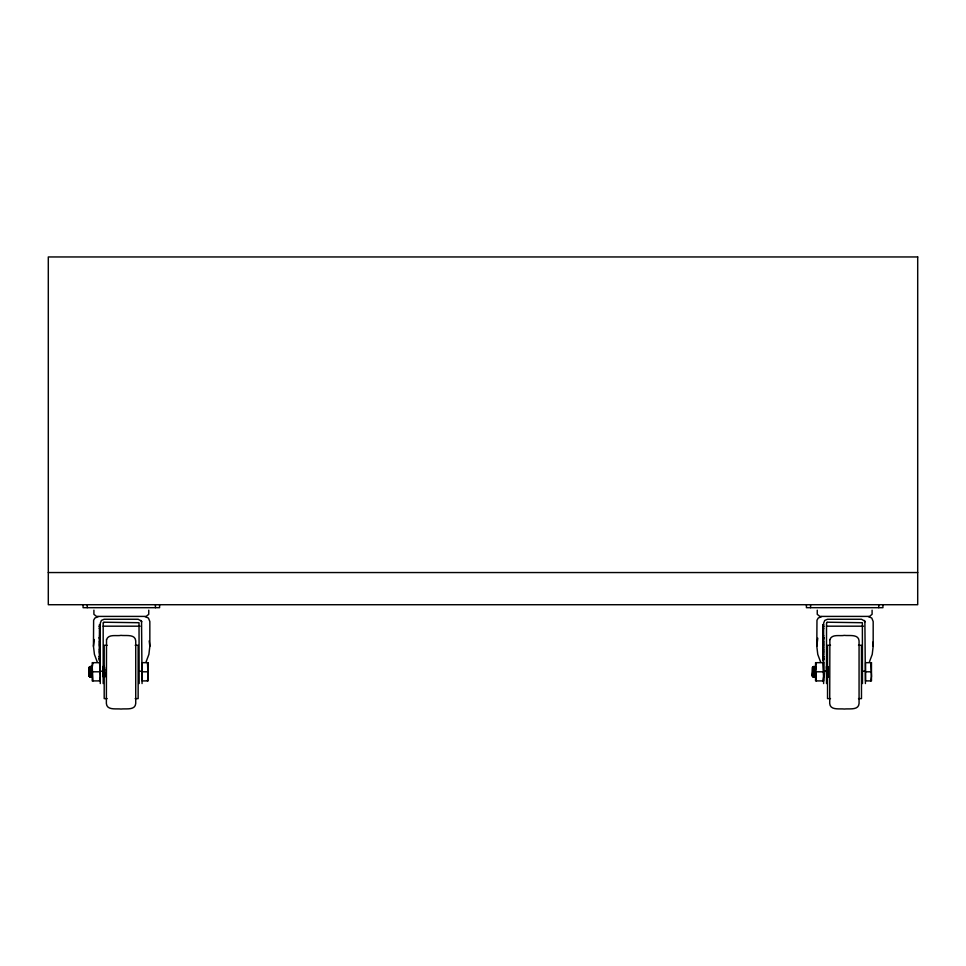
<?xml version="1.0" encoding="UTF-8"?>
<svg xmlns="http://www.w3.org/2000/svg" width="966" height="966" viewBox="0 0 966 966"><rect width="100%" height="100%" fill="white"/><g stroke="black" fill="none" stroke-linecap="round" stroke-linejoin="round"><path stroke-width="1.45" d="M88.981 667.409L88.981 676.164L88.981 674.703M812.865 670.658L812.491 676.164L812.321 674.703M89.355 670.658L89.15 676.164L89.367 673.978M812.913 669.607L812.321 676.164L812.321 667.409M89.041 676.019L89.379 666.914L89.79 677.154L89.947 675.584M812.382 676.019L812.72 666.914L813.13 677.154L813.287 675.584M812.744 669.607C813.396 663.219 812.817 676.997 813.855 675.584M91.033 675.584L90.828 676.973M91.202 675.584L91.046 677.154L90.768 676.429M813.432 668.001L813.589 666.431M813.601 668.001L813.638 666.612M814.217 677.154L814.374 675.584M814.543 675.584L814.169 676.973M815.799 675.584L815.473 677.154M826.92 676.973L826.956 675.584M826.775 667.397L826.799 677.154L826.437 670.404M828.14 674.57L828.067 677.154L827.959 676.429M827.367 675.584L827.258 676.538L827.15 675.584M103.302 667.904L103.422 667.361M90.14 667.144L90.249 666.431L90.828 674.473M90.309 667.144L90.418 666.431M91.396 667.144L91.504 666.431L91.782 667.144M91.661 668.001L92.132 677.154L91.673 666.431M103.736 676.429L103.459 677.154L103 666.431L103.628 677.154M103.99 667.144L104.087 666.431L104.521 670.404M104.159 667.144L104.256 666.431L104.413 668.001M104.763 673.387L104.726 677.154L104.461 673.181M814.736 667.144L815.014 666.431L815.594 676.973M815.751 676.429L815.642 677.154L814.845 666.431M827.331 667.144L827.427 666.431M827.5 667.144L827.596 666.431L828.091 673.109M828.055 676.007L827.922 676.78L827.162 667.18M828.333 676.429L828.224 677.154L827.898 675.584M103.688 667.446L104.642 676.562M97.24 661.939L94.427 654.38L93.461 646.278L94.257 639.528M144.985 616.586L148.426 618.035L149.839 621.524L149.839 646.278L148.885 654.38L146.071 661.939M820.581 661.939L817.767 654.38L816.801 646.278L817.767 638.176M815.775 669.112L815.787 666.612M868.325 616.586L871.767 618.035L873.179 621.524L873.179 646.278L872.226 654.38L869.412 661.939M90.768 668.001L91.673 676.164M813.022 668.001L813.807 676.019M815.594 676.019L815.558 675.077M147.472 680.909L148.124 676.345L147.472 662.676M870.813 680.909L871.465 676.345L870.813 662.676M104.413 666.938L104.618 669.269M93.002 662.676L92.217 667.228L93.002 680.909M99.558 680.909L100.343 676.345L99.558 662.676M816.342 662.676L815.558 667.228L816.342 680.909M822.899 680.909L823.684 676.345L822.899 662.676M103.954 676.393L103.603 670.283M828.345 676.828L828.188 675.572M813.529 666.612L814.278 676.429M93.907 610.174L93.907 614.328L96.503 616.405L146.156 616.405L148.752 614.328L148.752 610.174M817.248 610.174L817.248 614.328L819.844 616.405L869.497 616.405L872.093 614.328L872.093 610.174M89.56 667.566L90.152 672.928M89.729 667.566L89.995 669.607M90.985 667.566L91.516 674.884M139.152 683.554L139.019 622.72L104.159 622.225L103.181 623.215L103.181 683.554M862.493 683.554L862.36 622.72L827.5 622.225L826.522 623.215L826.522 683.554M98.327 616.586L94.885 618.035L93.63 620.244L93.461 646.278M821.668 616.586L818.226 618.035L816.97 620.244L816.801 646.278M48.3 572.548L917.7 572.548M100.271 624.809L99.426 624.809L99.426 628.818L100.271 628.818L99.426 628.625M823.612 624.809L822.766 624.809L822.766 628.818L823.612 628.818L822.766 628.625M99.426 625.207L100.271 625.207M822.766 625.207L823.612 625.207M103.181 626.185L140.13 626.185M826.522 626.185L863.471 626.185M99.426 626.56L100.271 626.487M822.766 626.487L823.612 626.56M99.426 626.632L100.271 626.632M822.766 626.632L823.612 626.632M99.426 626.801L100.271 626.801M822.766 626.801L823.612 626.801M99.426 628.552L100.271 628.552M822.766 628.552L823.612 628.552M100.271 635.592L99.426 635.592L99.426 647.305L100.271 647.305M823.612 635.592L822.766 635.592L822.766 647.305L823.612 647.305M99.426 635.99L100.271 635.99M822.766 635.99L823.612 635.99M99.426 637.415L100.271 637.343M822.766 637.258L823.612 637.343M99.426 637.56L100.271 637.584M822.766 637.56L823.612 637.584M99.426 637.765L100.271 637.765M822.766 637.765L823.612 637.765M99.426 637.958L100.271 637.958M822.766 637.958L823.612 637.958M99.426 638.562L100.271 638.562L99.426 638.695M822.766 638.562L823.612 638.562M822.766 638.743L823.612 638.755M99.426 641.038L100.271 641.038M822.766 641.038L823.612 641.038M99.426 641.134L100.271 641.134M822.766 641.134L823.612 641.134M99.426 641.533L100.271 641.533M822.766 641.533L823.612 641.533M99.426 642.523L100.271 642.523M822.766 642.523L823.612 642.523M99.426 642.825L100.271 642.825M822.766 642.825L823.612 642.825M99.426 643.223L100.271 643.223M822.766 643.223L823.612 643.223M99.426 643.827L100.271 643.827M822.766 643.827L823.612 643.827M99.426 644.274L100.271 644.274M822.766 644.274L823.612 644.274M99.426 644.829L100.271 644.829M822.766 644.829L823.612 644.829M99.426 645.01L100.271 645.01M822.766 645.01L823.612 645.01M107.154 645.288L104.195 645.288L104.195 698.623L107.154 698.623M135.18 645.288L138.138 645.288L138.138 698.623L135.18 698.623M830.494 645.288L827.536 645.288L827.536 698.623L830.494 698.623M858.52 645.288L861.479 645.288L861.479 698.623L858.52 698.623M99.426 645.711L100.271 645.711M822.766 645.711L823.612 645.711M99.426 646.013L100.271 646.013M822.766 646.013L823.612 646.013M99.426 646.918L100.271 646.918M822.766 646.918L823.612 646.918M100.271 647.908L99.426 647.908L99.426 654.091L100.271 654.091M823.612 647.908L822.766 647.908L822.766 654.091L823.612 654.091M99.426 648.307L100.271 648.307M822.766 648.307L823.612 648.307M99.426 649.309L100.271 649.309M822.766 649.309L823.612 649.309M99.426 649.611L100.271 649.611M822.766 649.611L823.612 649.611M99.426 649.997L100.271 649.997M822.766 649.997L823.612 649.997M99.426 650.601L100.271 650.601M822.766 650.601L823.612 650.601M99.426 651.048L100.271 651.048M822.766 651.048L823.612 651.048M99.426 651.603L100.271 651.603M822.766 651.603L823.612 651.603M99.426 651.784L100.271 651.784M822.766 651.784L823.612 651.784M99.426 652.485L100.271 652.485M822.766 652.485L823.612 652.485M99.426 652.787L100.271 652.787M822.766 652.787L823.612 652.787M99.426 653.692L100.271 653.692M822.766 653.692L823.612 653.692M100.271 654.586L99.426 654.586L99.426 660.901M823.612 654.586L822.766 654.586L822.766 660.901M99.426 656.119L100.271 656.119M822.766 656.119L823.612 656.119M99.426 656.204L100.271 656.204M822.766 656.204L823.612 656.204M99.426 656.385L100.271 656.385M822.766 656.385L823.612 656.385M99.426 656.651L100.271 656.651M822.766 656.651L823.612 656.651M99.426 657.073L100.271 657.073M822.766 657.073L823.612 657.073M99.426 657.774L100.271 657.846M822.766 657.846L823.612 657.774M99.426 658.039L100.271 658.039M822.766 658.039L823.612 658.039M99.426 658.196L100.271 658.196M822.766 658.196L823.612 658.196M99.426 658.51L100.271 658.51M822.766 658.51L823.612 658.51M99.426 658.752L100.271 658.752M822.766 658.752L823.612 658.752M99.426 658.812L100.271 658.909M822.766 658.909L823.612 658.812M99.426 658.981L100.271 658.981M822.766 658.981L823.612 658.981M99.426 659.295L100.271 659.319M822.766 659.295L823.612 659.319M99.426 659.38L100.271 659.488M822.766 659.488L823.612 659.38M99.426 660.176L100.271 660.297M822.766 660.297L823.612 660.176M100.343 662.676L92.217 662.676L92.217 680.909L100.343 680.909M100.271 671.201L103.181 671.201M139.152 671.201L142.062 671.201M823.612 671.201L826.522 671.201M862.493 671.201L865.403 671.201M93.002 671.793L99.558 671.793M142.244 671.793L147.472 671.793M816.342 671.793L822.899 671.793M865.584 671.793L870.813 671.793M865.403 683.554L864.884 621.235L861.515 619.254L827.5 619.254L824.747 620.413L823.612 623.215L823.612 683.554M142.062 683.554L141.543 621.235L138.174 619.254L104.159 619.254L101.406 620.413L100.271 623.215L100.271 683.554M864.268 620.413L865.101 621.754M140.927 620.413L141.761 621.754M814.386 667.409L814.592 669.607M814.217 667.409L814.749 672.928M814.797 676.019L814.64 673.978M90.418 676.164L89.874 670.658M103.422 667.373L103.567 669.486M813.13 677.154L813.094 675.826M89.79 677.154L89.753 675.826M90.188 676.019L90.031 673.978M872.709 642.221L873.179 646.278M149.199 640.881L149.839 646.278M826.389 666.612L826.86 676.429M814.326 676.973L813.686 667.144M90.297 666.612L90.889 675.584M827.838 667.108L827.959 669.269M827.536 667.144L828.067 675.584M90.719 675.584L90.937 676.429M814.857 674.884L814.483 670.658M812.358 674.908L812.394 675.584M89.017 674.908L89.053 675.584M828.019 674.473L827.862 670.404M104.678 674.473L104.63 669.595M104.304 669.112L104.63 673.181M828.103 673.387L828.128 674.353M882.924 604.716L882.924 607.686L806.417 607.686L806.417 604.716M878.77 604.716L878.77 607.686M822.766 629.578L822.766 634.916M810.571 604.716L810.571 607.686M159.583 604.716L159.583 607.686L83.076 607.686L83.076 604.716M155.429 604.716L155.429 607.686M99.426 629.578L99.426 634.916M87.23 604.716L87.23 607.686M826.654 622.72A1.485 0.894 -90 0 1 827.125 622.309M103.314 622.72A1.485 0.894 -90 0 1 103.785 622.309M106.526 639.625L106.369 703.502C106.864 710.638 116.524 708.38 121.04 709.044C125.568 708.38 135.228 710.638 135.723 703.502L135.723 640.905C135.228 633.781 125.568 636.039 121.04 635.374C116.596 636.34 108.53 633.72 106.526 639.625M829.866 639.625L829.709 703.502C830.205 710.638 839.865 708.38 844.381 709.044C848.909 708.38 858.569 710.638 859.064 703.502L859.064 640.905C858.569 633.781 848.909 636.039 844.381 635.374C839.937 636.34 831.871 633.72 829.866 639.625M917.7 256.956L48.3 256.956L48.3 604.716L917.7 604.716L917.7 256.956M100.271 639.202L99.426 639.202L100.271 639.25M823.612 639.202L822.766 639.202L823.612 639.25M148.124 662.676L142.244 662.676L142.244 680.909L148.124 680.909L148.124 662.676M823.684 662.676L815.558 662.676L815.558 680.909L823.684 680.909L823.684 662.676M871.465 662.676L865.584 662.676L865.584 680.909L871.465 680.909L871.465 662.676"/></g></svg>
